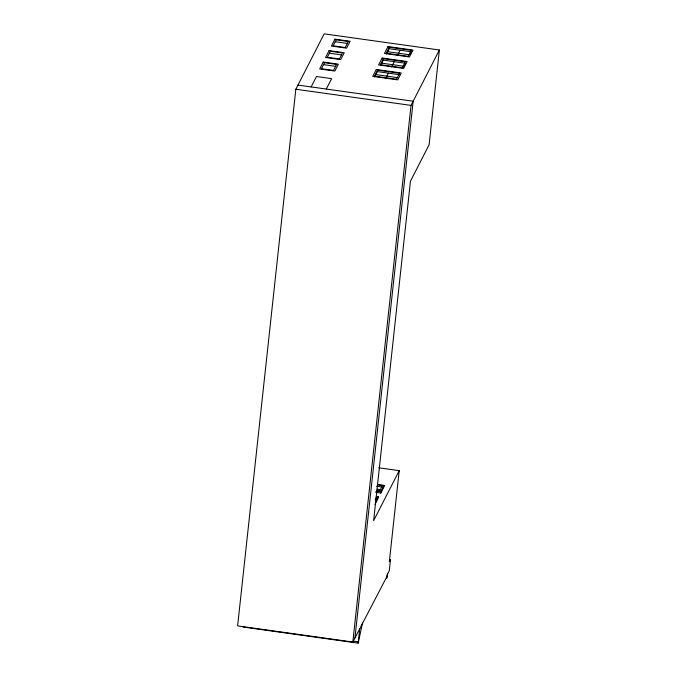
<?xml version="1.0" encoding="UTF-8"?>
<svg xmlns="http://www.w3.org/2000/svg" width="677" height="677" viewBox="0 0 677 677"><rect width="100%" height="100%" fill="white"/><g stroke="black" fill="none" stroke-linecap="round" stroke-linejoin="round"><path stroke-width="1.02" d="M378.79 467.79L399.218 470.65L373.628 520.655L410.448 181.233L429.1 144.785L439.381 49.996L324.173 33.85L295.832 89.246L237.619 625.886L352.827 642.024L386.863 576.652M374.703 76.873L377.411 71.593L377.563 70.12L399.548 73.201L396.451 79.243L374.474 76.162L377.563 70.12M380.567 65.424L383.267 60.135L383.427 58.671L405.405 61.751L402.316 67.785L380.339 64.713L383.427 58.671M389.131 48.685L389.292 47.212L411.269 50.293L411.108 51.757L389.131 48.685L386.423 53.965M352.827 642.024L411.032 105.392L439.381 49.996M354.951 637.861L413.165 101.228L297.956 85.082M242.958 627.004L358.158 643.15L359.749 628.484M376.37 496.563L378.299 496.833L378.138 498.297L374.973 504.492M376.014 492.365L380.838 493.034L380.999 491.57L384.164 485.384L377.411 484.436M384.164 485.384L384.003 486.848L380.838 493.034M387.582 574.104L386.711 578.124L387.049 575.137L389.267 570.804L390.502 559.439L389.343 561.698L399.218 470.65M358.158 643.15L362.525 623.077M311.132 86.927L316.464 76.518L331.62 78.642L326.289 89.051M389.292 47.212L386.195 53.255L408.18 56.335L411.269 50.293M385.695 78.414L388.395 73.133M391.551 66.964L394.259 61.675M397.416 55.506L400.115 50.216M402.933 67.742L403.704 66.236L381.726 63.156M404.093 65.483L405.244 63.215L383.267 60.135M410.719 52.518L409.56 54.778L387.582 51.697M375.202 499.719L376.573 497.036M375.583 502.139L378.299 496.833M335.242 41.72L347.369 43.421M329.377 53.178L341.504 54.871M377.411 71.593L399.388 74.673M323.521 64.628L335.648 66.329M375.862 74.605L397.839 77.686M295.832 89.246L411.032 105.392M377.698 484.918L382.437 485.587L379.695 490.943L376.852 490.546M376.59 486.255L382.277 487.051M377.114 489.2L380.906 489.733M377.14 491.028L380.999 491.57M375.743 491.874L377.639 492.145M353.563 641.17L358.802 641.898M323.208 62.064L319.696 68.936L334.853 71.06L338.365 64.188L323.208 62.064M329.073 50.606L325.552 57.477L340.709 59.601L344.229 52.73L329.073 50.606M334.937 39.148L331.417 46.028L346.573 48.152L350.094 41.272L334.937 39.148M324.511 62.69L321.423 68.732L333.549 70.425L336.638 64.391L324.511 62.69M330.376 51.232L327.287 57.274L339.414 58.975L342.503 52.933L330.376 51.232M336.232 39.782L333.143 45.816L345.27 47.517L348.359 41.483L336.232 39.782M376.26 69.494L372.748 76.366L397.754 79.869L401.275 72.998L376.26 69.494M382.124 58.036L378.604 64.916L403.619 68.419L407.139 61.548L382.124 58.036M387.989 46.586L384.468 53.458L409.483 56.961L412.995 50.09L387.989 46.586"/></g></svg>
